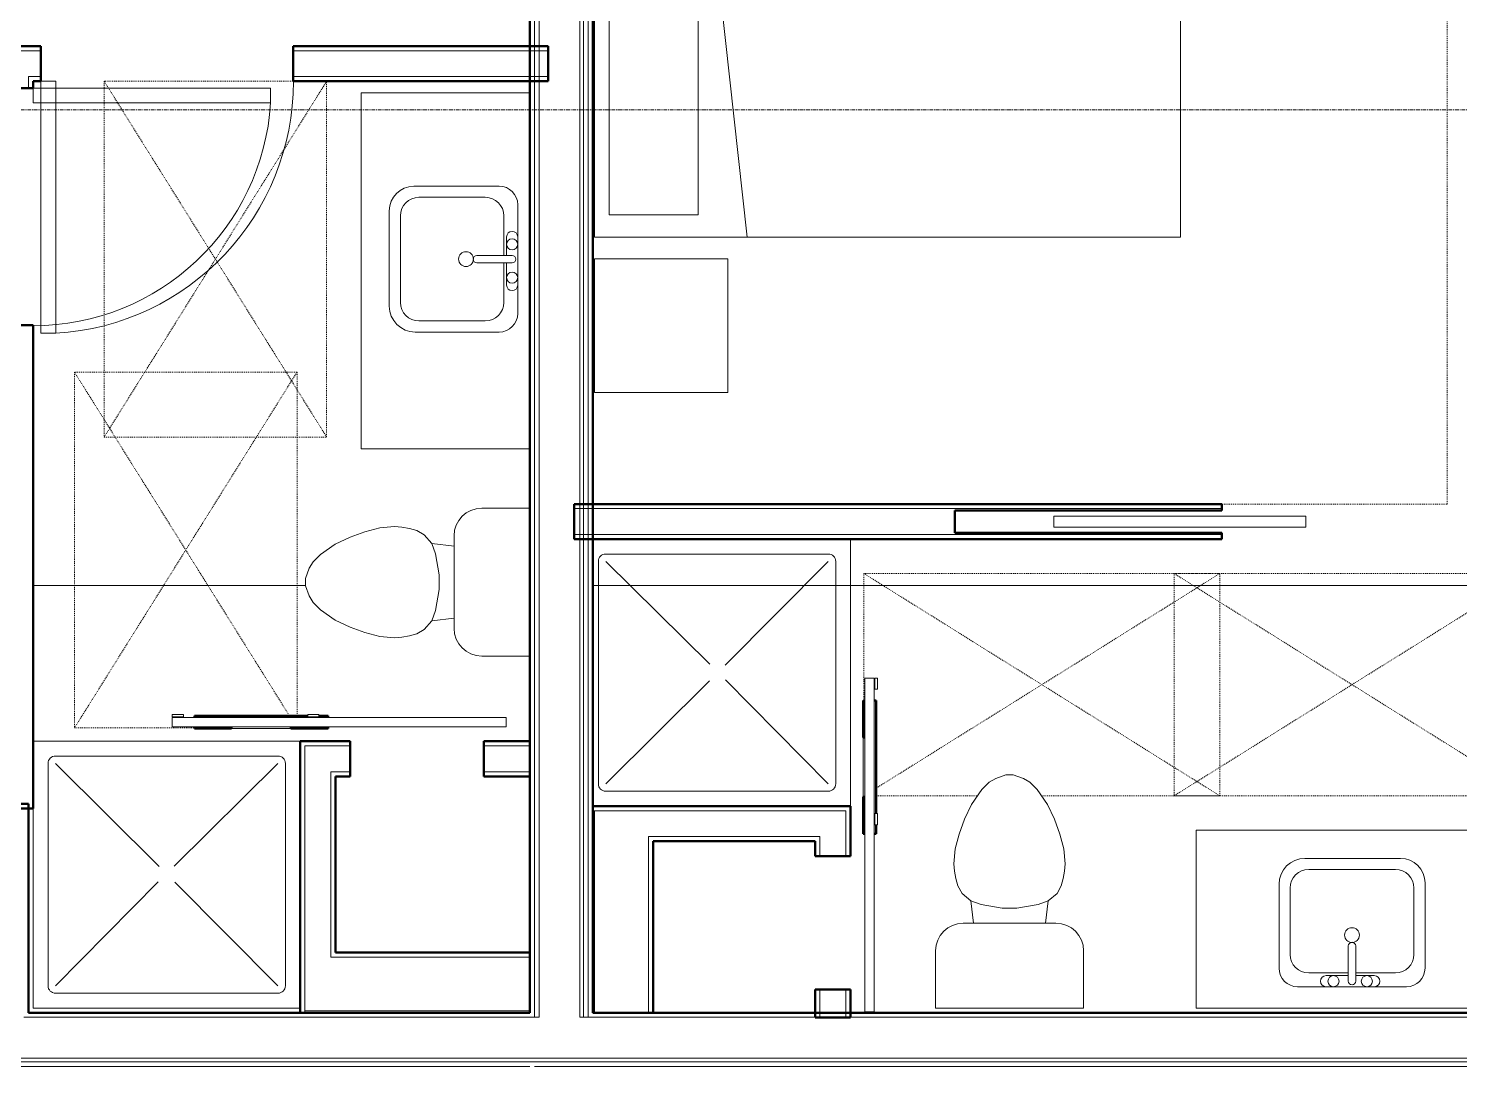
# Model space of a CAD drawing. Header units: inches. Extents: x -4217 to -1814, y 9706 to 12425.
# Drawn here: x -3410.5 to -3217.6, y 11718.1 to 11858.1 of the extents above; entities that cross this region are included whole.
import ezdxf

# ---------------------------------------------------------------- set-up
doc = ezdxf.new("R2010")
doc.units = ezdxf.units.IN
doc.header["$MEASUREMENT"] = 0
doc.linetypes.add('Dash', pattern=[0.25, 0.125, -0.125])
doc.linetypes.add('Grid Line 1_2_', pattern=[0.875, 0.5, -0.125, 0.125, -0.125])
for name, color, linetype, lineweight in [('A-DOOR-1', 7, 'Continuous', 9), ('A-DOOR-2', 50, 'Continuous', 20), ('A-DOOR-4', 10, 'Continuous', 13), ('A-DOOR-5', 250, 'Continuous', 50), ('A-FLOR-1', 10, 'Continuous', 13), ('A-GENM-HDLN-1', 7, 'Dash', 9), ('A-WALL', 113, 'Continuous', 13), ('A-WALL-3', 250, 'Continuous', 50), ('A-WALL-4', 10, 'Continuous', 13), ('I-FURN-1', 7, 'Continuous', 9), ('I-FURN-HDLN-1', 7, 'Dash', 9), ('I-WALL-3', 2, 'Continuous', 50), ('P-SANR-FIXT-2', 7, 'Continuous', 9), ('Q-CASE-3', 7, 'Continuous', 9), ('S-GRID-1', 1, 'Grid Line 1_2_', 9)]:
    doc.layers.add(name, color=color, linetype=linetype, lineweight=lineweight)

msp = doc.modelspace()

# ---------------------------------------------------------------- linework, layer by layer
at = {"layer": 'A-DOOR-1'}
for centre, radius, start, end in [((-3408.89874, 11851.0394), 34.06659, 273.365687, 0), ((-3409.92374, 11850.12194), 32.06659, 270, 356.4241295)]:
    msp.add_arc(centre, radius, start, end, dxfattribs=at)
at = {"layer": 'A-DOOR-2'}
for p, q in [((-3409.92374, 11850.12194), (-3377.91957, 11850.12194)), ((-3409.92374, 11850.12194), (-3409.92374, 11848.12194)), ((-3408.89874, 11851.0394), (-3408.89874, 11817.03156)), ((-3408.89874, 11851.0394), (-3406.89874, 11851.0394)), ((-3406.89874, 11851.0394), (-3406.89874, 11817.03156)), ((-3377.91957, 11850.12194), (-3377.91957, 11848.12194)), ((-3409.92374, 11848.12194), (-3377.91957, 11848.12194)), ((-3408.89874, 11817.03156), (-3406.89874, 11817.03156)), ((-3272.31354, 11790.8707), (-3272.31354, 11792.3707)), ((-3272.31354, 11792.3707), (-3238.31354, 11792.3707)), ((-3238.31354, 11792.3707), (-3238.31354, 11790.8707)), ((-3238.31354, 11790.8707), (-3272.31354, 11790.8707))]:
    msp.add_line(p, q, dxfattribs=at)
at = {"layer": 'A-DOOR-4'}
for p, q in [((-3297.77581, 11770.4957), (-3297.77581, 11725.4957)), ((-3297.77581, 11770.4957), (-3297.15081, 11770.4957)), ((-3297.15081, 11770.4957), (-3296.52581, 11770.4957)), ((-3296.52581, 11725.4957), (-3296.52581, 11770.4957)), ((-3296.09874, 11770.4957), (-3296.42433, 11770.4957)), ((-3296.42433, 11770.4957), (-3296.42433, 11768.9957)), ((-3296.09874, 11770.4957), (-3296.09874, 11768.9957)), ((-3296.42433, 11768.9957), (-3296.09874, 11768.9957)), ((-3391.17374, 11765.6144), (-3389.67374, 11765.6144)), ((-3391.17374, 11765.6144), (-3391.17374, 11765.2888)), ((-3391.17374, 11765.2888), (-3389.67374, 11765.2888)), ((-3346.17374, 11765.18732), (-3391.17374, 11765.18732)), ((-3391.17374, 11764.56232), (-3391.17374, 11765.18732)), ((-3389.67374, 11765.2888), (-3389.67374, 11765.6144)), ((-3372.90771, 11765.6144), (-3371.40771, 11765.6144)), ((-3372.90771, 11765.2888), (-3372.90771, 11765.6144)), ((-3372.90771, 11765.2888), (-3371.40771, 11765.2888)), ((-3371.40771, 11765.6144), (-3371.40771, 11765.2888)), ((-3346.17374, 11765.18732), (-3346.17374, 11764.56232)), ((-3391.17374, 11763.93732), (-3391.17374, 11764.56232)), ((-3391.17374, 11763.93732), (-3346.17374, 11763.93732)), ((-3383.17374, 11763.68732), (-3375.17374, 11763.68732)), ((-3346.17374, 11764.56232), (-3346.17374, 11763.93732)), ((-3298.02581, 11762.4957), (-3298.02581, 11754.4957)), ((-3296.42433, 11752.22967), (-3296.09874, 11752.22967)), ((-3296.42433, 11752.22967), (-3296.42433, 11750.72967)), ((-3296.09874, 11752.22967), (-3296.09874, 11750.72967)), ((-3296.09874, 11750.72967), (-3296.42433, 11750.72967)), ((-3297.15081, 11725.4957), (-3297.77581, 11725.4957)), ((-3296.52581, 11725.4957), (-3297.15081, 11725.4957))]:
    msp.add_line(p, q, dxfattribs=at)
at = {"layer": 'A-DOOR-5'}
for p, q in [((-3298.02581, 11767.4957), (-3297.77439, 11767.4957)), ((-3298.02581, 11762.4957), (-3298.02581, 11767.4957)), ((-3296.52581, 11767.4957), (-3296.27581, 11767.4957)), ((-3296.27581, 11767.4957), (-3296.27581, 11752.22967)), ((-3388.17374, 11765.43732), (-3372.90771, 11765.43732)), ((-3388.17374, 11765.18732), (-3388.17374, 11765.43732)), ((-3371.40771, 11765.43732), (-3370.17374, 11765.43732)), ((-3370.17374, 11765.43732), (-3370.17374, 11765.18732)), ((-3388.17374, 11763.68732), (-3388.17374, 11763.93874)), ((-3383.17374, 11763.68732), (-3388.17374, 11763.68732)), ((-3383.17374, 11763.94111), (-3383.17374, 11763.68732)), ((-3375.17374, 11763.68732), (-3375.17374, 11763.94489)), ((-3370.17374, 11763.68732), (-3375.17374, 11763.68732)), ((-3370.17374, 11763.93732), (-3370.17374, 11763.68732)), ((-3297.77203, 11762.4957), (-3298.02581, 11762.4957)), ((-3298.02581, 11754.4957), (-3297.76824, 11754.4957)), ((-3298.02581, 11749.4957), (-3298.02581, 11754.4957)), ((-3297.77581, 11749.4957), (-3298.02581, 11749.4957)), ((-3296.27581, 11749.4957), (-3296.52581, 11749.4957)), ((-3296.27581, 11750.72967), (-3296.27581, 11749.4957))]:
    msp.add_line(p, q, dxfattribs=at)
at = {"layer": 'A-FLOR-1'}
for p, q in [((-3409.92374, 11782.9894), (-3373.19996, 11782.9894)), ((-3373.19996, 11782.9894), (-3409.92374, 11782.9894)), ((-3334.47374, 11782.9894), (-3209.12374, 11782.9894)), ((-3209.12374, 11782.9894), (-3334.47374, 11782.9894))]:
    msp.add_line(p, q, dxfattribs=at)
at = {"layer": 'A-GENM-HDLN-1'}
for p, q in [((-3400.35963, 11851.0394), (-3370.35963, 11803.0394)), ((-3370.35963, 11851.0394), (-3400.35963, 11803.0394)), ((-3400.35963, 11851.0394), (-3400.35963, 11803.0394)), ((-3374.89874, 11851.0394), (-3400.35963, 11851.0394)), ((-3370.35963, 11803.0394), (-3370.35963, 11851.0394)), ((-3404.35963, 11811.7894), (-3375.38958, 11765.43732)), ((-3374.35963, 11811.7894), (-3404.35963, 11763.7894)), ((-3404.35963, 11811.7894), (-3404.35963, 11763.7894)), ((-3374.35963, 11811.7894), (-3404.35963, 11811.7894)), ((-3374.35963, 11765.43732), (-3374.35963, 11811.7894)), ((-3400.35963, 11803.0394), (-3370.35963, 11803.0394)), ((-3249.92374, 11754.6207), (-3297.92374, 11784.6207)), ((-3249.92374, 11784.6207), (-3297.92374, 11784.6207)), ((-3297.92374, 11784.6207), (-3297.92374, 11767.4957)), ((-3249.92374, 11784.6207), (-3296.27581, 11755.65065)), ((-3209.12374, 11755.26132), (-3256.09874, 11784.6207)), ((-3209.12374, 11784.6207), (-3256.09874, 11784.6207)), ((-3256.09874, 11784.6207), (-3256.09874, 11754.6207)), ((-3209.12374, 11783.98007), (-3256.09874, 11754.6207)), ((-3249.92374, 11754.6207), (-3249.92374, 11784.6207)), ((-3404.35963, 11763.7894), (-3388.17374, 11763.7894)), ((-3296.27581, 11754.6207), (-3282.59853, 11754.6207)), ((-3273.9531, 11754.6207), (-3249.92374, 11754.6207)), ((-3256.09874, 11754.6207), (-3209.12374, 11754.6207))]:
    msp.add_line(p, q, dxfattribs=at)
at = {"layer": 'A-WALL'}
for p, q in [((-3342.34874, 11724.7394), (-3342.34874, 12110.3394)), ((-3341.72374, 11724.7394), (-3341.72374, 12110.3394)), ((-3336.22374, 11724.7394), (-3336.22374, 12110.3394)), ((-3335.72374, 11724.7394), (-3335.72374, 11919.4332)), ((-3335.09874, 11724.7394), (-3335.09874, 11919.4332)), ((-3341.72374, 11724.7394), (-3411.17374, 11724.7394)), ((-3336.22374, 11724.7394), (-3207.87374, 11724.7394)), ((-3417.17374, 11718.7394), (-3201.87374, 11718.7394)), ((-3416.67374, 11719.2394), (-3202.37374, 11719.2394)), ((-3342.97374, 11718.1144), (-3417.79874, 11718.1144)), ((-3342.34874, 11718.1144), (-3201.24874, 11718.1144))]:
    msp.add_line(p, q, dxfattribs=at)
at = {"layer": 'A-WALL-3'}
for p, q in [((-3408.89874, 11855.7894), (-3468.1884, 11855.7894)), ((-3408.89874, 11851.0394), (-3408.89874, 11855.7894)), ((-3340.47374, 11855.7894), (-3374.89874, 11855.7894)), ((-3374.89874, 11855.7894), (-3374.89874, 11851.0394)), ((-3340.47374, 11851.0394), (-3340.47374, 11855.7894)), ((-3414.67374, 11850.12194), (-3409.92374, 11850.12194)), ((-3409.92374, 11851.0394), (-3408.89874, 11851.0394)), ((-3409.92374, 11850.12194), (-3409.92374, 11851.0394)), ((-3374.89874, 11851.0394), (-3340.47374, 11851.0394)), ((-3409.92374, 11818.12194), (-3414.67374, 11818.12194)), ((-3409.92374, 11752.9144), (-3409.92374, 11818.12194)), ((-3249.64687, 11793.9957), (-3336.97374, 11793.9957)), ((-3336.97374, 11793.9957), (-3336.97374, 11789.2457)), ((-3249.64687, 11793.1207), (-3249.64687, 11793.9957)), ((-3285.64687, 11790.1207), (-3285.64687, 11793.1207)), ((-3285.64687, 11793.1207), (-3249.64687, 11793.1207)), ((-3249.64687, 11790.1207), (-3285.64687, 11790.1207)), ((-3249.64687, 11789.2457), (-3249.64687, 11790.1207)), ((-3336.97374, 11789.2457), (-3249.64687, 11789.2457)), ((-3373.29874, 11761.9894), (-3373.92374, 11761.9894)), ((-3373.92374, 11761.9894), (-3373.92374, 11725.3644)), ((-3369.17374, 11761.9894), (-3373.29874, 11761.9894)), ((-3367.17374, 11761.9894), (-3369.17374, 11761.9894)), ((-3367.17374, 11757.2394), (-3367.17374, 11761.9894)), ((-3342.97374, 11761.9894), (-3349.17374, 11761.9894)), ((-3349.17374, 11761.9894), (-3349.17374, 11757.2394)), ((-3342.97374, 11757.2394), (-3342.97374, 11761.9894)), ((-3369.17374, 11733.4894), (-3369.17374, 11757.2394)), ((-3369.17374, 11757.2394), (-3367.17374, 11757.2394)), ((-3349.17374, 11757.2394), (-3342.97374, 11757.2394)), ((-3304.47374, 11753.2457), (-3334.47374, 11753.2457)), ((-3334.47374, 11753.2457), (-3334.47374, 11752.6207)), ((-3300.34874, 11753.2457), (-3304.47374, 11753.2457)), ((-3299.72374, 11753.2457), (-3300.34874, 11753.2457)), ((-3299.72374, 11746.4957), (-3299.72374, 11753.2457)), ((-3414.67374, 11752.9144), (-3409.92374, 11752.9144)), ((-3334.47374, 11752.6207), (-3334.47374, 11748.4957)), ((-3334.47374, 11748.4957), (-3334.47374, 11725.35981)), ((-3326.34874, 11748.4957), (-3304.47374, 11748.4957)), ((-3326.34874, 11725.35981), (-3326.34874, 11748.4957)), ((-3304.47374, 11748.4957), (-3304.47374, 11746.4957)), ((-3304.47374, 11746.4957), (-3299.72374, 11746.4957)), ((-3342.97374, 11733.4894), (-3369.17374, 11733.4894)), ((-3342.97374, 11725.3644), (-3342.97374, 11733.4894)), ((-3299.72374, 11728.4957), (-3304.47374, 11728.4957)), ((-3304.47374, 11728.4957), (-3304.47374, 11724.73481)), ((-3299.72374, 11724.73481), (-3299.72374, 11728.4957)), ((-3373.92374, 11725.3644), (-3373.29874, 11725.3644)), ((-3373.29874, 11725.3644), (-3369.17374, 11725.3644)), ((-3369.17374, 11725.3644), (-3342.97374, 11725.3644)), ((-3334.47374, 11725.35981), (-3326.34874, 11725.35981)), ((-3304.47374, 11724.73481), (-3299.72374, 11724.73481))]:
    msp.add_line(p, q, dxfattribs=at)
at = {"layer": 'A-WALL-4'}
for p, q in [((-3467.5634, 11855.1644), (-3408.89874, 11855.1644)), ((-3374.89874, 11855.1644), (-3340.47374, 11855.1644)), ((-3410.54874, 11851.6644), (-3408.89874, 11851.6644)), ((-3410.54874, 11851.0394), (-3410.54874, 11851.6644)), ((-3374.89874, 11851.6644), (-3340.47374, 11851.6644)), ((-3410.54874, 11850.12194), (-3410.54874, 11851.0394)), ((-3336.97374, 11793.3707), (-3249.64687, 11793.3707)), ((-3336.97374, 11789.8707), (-3249.64687, 11789.8707)), ((-3373.29874, 11761.3644), (-3373.29874, 11725.6144)), ((-3373.29874, 11761.3644), (-3369.79874, 11761.3644)), ((-3369.79874, 11761.3644), (-3369.17374, 11761.3644)), ((-3369.17374, 11761.3644), (-3367.17374, 11761.3644)), ((-3349.17374, 11761.3644), (-3342.97374, 11761.3644)), ((-3369.17374, 11757.8644), (-3369.79874, 11757.8644)), ((-3369.79874, 11757.8644), (-3369.79874, 11732.8644)), ((-3369.79874, 11757.8644), (-3369.17374, 11757.8644)), ((-3369.17374, 11757.8644), (-3367.17374, 11757.8644)), ((-3349.17374, 11757.8644), (-3342.97374, 11757.8644)), ((-3334.22374, 11752.6207), (-3334.47374, 11752.6207)), ((-3334.47374, 11752.6207), (-3334.22374, 11752.6207)), ((-3304.47374, 11752.6207), (-3334.22374, 11752.6207)), ((-3334.22374, 11749.1207), (-3334.22374, 11752.6207)), ((-3304.47374, 11752.6207), (-3303.84874, 11752.6207)), ((-3303.84874, 11752.6207), (-3300.34874, 11752.6207)), ((-3300.34874, 11752.6207), (-3300.34874, 11746.4957)), ((-3334.22374, 11748.4957), (-3334.22374, 11749.1207)), ((-3334.22374, 11725.35981), (-3334.22374, 11748.4957)), ((-3304.47374, 11749.1207), (-3326.97374, 11749.1207)), ((-3326.97374, 11748.4957), (-3326.97374, 11749.1207)), ((-3326.97374, 11725.35981), (-3326.97374, 11748.4957)), ((-3304.47374, 11749.1207), (-3303.84874, 11749.1207)), ((-3303.84874, 11749.1207), (-3303.84874, 11746.4957)), ((-3369.17374, 11732.8644), (-3369.79874, 11732.8644)), ((-3342.97374, 11732.8644), (-3369.17374, 11732.8644)), ((-3303.84874, 11728.4957), (-3303.84874, 11724.73481)), ((-3300.34874, 11728.4957), (-3300.34874, 11724.73481)), ((-3373.29874, 11725.6144), (-3373.29874, 11725.3644)), ((-3369.79874, 11725.6144), (-3373.29874, 11725.6144)), ((-3373.29874, 11725.3644), (-3373.29874, 11725.6144)), ((-3369.17374, 11725.6144), (-3369.79874, 11725.6144)), ((-3342.97374, 11725.6144), (-3369.17374, 11725.6144))]:
    msp.add_line(p, q, dxfattribs=at)
at = {"layer": 'I-FURN-1'}
for p, q in [((-3334.24899, 11889.9957), (-3334.24899, 11829.9957)), ((-3320.24899, 11889.9957), (-3313.66937, 11829.9957)), ((-3255.24899, 11829.9957), (-3255.24899, 11889.9957)), ((-3332.24899, 11832.9957), (-3332.24899, 11886.9957)), ((-3320.24899, 11832.9957), (-3320.24899, 11886.9957)), ((-3332.24899, 11832.9957), (-3320.24899, 11832.9957)), ((-3334.24899, 11829.9957), (-3255.24899, 11829.9957)), ((-3334.24899, 11827.06386), (-3334.24899, 11809.06386)), ((-3316.24899, 11827.06386), (-3334.24899, 11827.06386)), ((-3316.24899, 11809.06386), (-3316.24899, 11827.06386)), ((-3334.24899, 11809.06386), (-3316.24899, 11809.06386))]:
    msp.add_line(p, q, dxfattribs=at)
at = {"layer": 'I-FURN-HDLN-1'}
for p, q in [((-3219.24899, 11793.9957), (-3219.24899, 11913.9957)), ((-3249.64687, 11793.9957), (-3219.24899, 11793.9957))]:
    msp.add_line(p, q, dxfattribs=at)
at = {"layer": 'I-WALL-3'}
for p, q in [((-3342.97374, 12110.3394), (-3342.97374, 11725.3644)), ((-3334.47374, 11725.3644), (-3334.47374, 11919.4332)), ((-3410.54874, 11753.5644), (-3455.52374, 11753.5644)), ((-3410.54874, 11725.3644), (-3410.54874, 11753.5644)), ((-3342.97374, 11725.3644), (-3410.54874, 11725.3644)), ((-3208.49874, 11725.3644), (-3334.47374, 11725.3644))]:
    msp.add_line(p, q, dxfattribs=at)
at = {"layer": 'P-SANR-FIXT-2'}
for p, q in [((-3358.6007, 11836.88192), (-3347.09874, 11836.88192)), ((-3358.6007, 11836.88192), (-3347.09874, 11836.88192)), ((-3357.92157, 11835.38192), (-3348.97374, 11835.38192)), ((-3344.59874, 11834.38192), (-3344.59874, 11819.69688)), ((-3344.59874, 11834.38192), (-3344.59874, 11819.69688)), ((-3361.92157, 11820.69688), (-3361.92157, 11833.56105)), ((-3361.92157, 11820.69688), (-3361.92157, 11833.56105)), ((-3360.42157, 11821.19688), (-3360.42157, 11832.88192)), ((-3346.47374, 11832.88192), (-3346.47374, 11827.5394)), ((-3346.09874, 11827.5394), (-3346.09874, 11830.0394)), ((-3344.59874, 11830.0394), (-3344.59874, 11823.5394)), ((-3345.36254, 11827.5394), (-3350.10089, 11827.5394)), ((-3345.36254, 11826.5394), (-3350.10089, 11826.5394)), ((-3346.47374, 11826.5394), (-3346.47374, 11821.19688)), ((-3346.09874, 11823.5394), (-3346.09874, 11826.5394)), ((-3348.97374, 11818.69688), (-3357.92157, 11818.69688)), ((-3347.09874, 11817.19688), (-3358.42157, 11817.19688)), ((-3347.09874, 11817.19688), (-3358.42157, 11817.19688)), ((-3349.44996, 11793.43671), (-3342.97374, 11793.43671)), ((-3365.19996, 11790.24824), (-3367.19996, 11789.5203)), ((-3363.19235, 11790.78618), (-3365.19996, 11790.24824)), ((-3361.19996, 11790.96049), (-3363.19235, 11790.78618)), ((-3360.20376, 11790.87333), (-3361.19996, 11790.96049)), ((-3359.19996, 11790.69633), (-3360.20376, 11790.87333)), ((-3358.19996, 11790.42839), (-3359.19996, 11790.69633)), ((-3357.19996, 11789.86162), (-3358.19996, 11790.42839)), ((-3356.19996, 11788.66987), (-3357.19996, 11789.86162)), ((-3353.17618, 11777.21049), (-3353.17618, 11789.71049)), ((-3369.19996, 11788.58768), (-3371.19996, 11787.20025)), ((-3367.19996, 11789.5203), (-3369.19996, 11788.58768)), ((-3355.69996, 11787.29613), (-3356.19996, 11788.66987)), ((-3353.17618, 11788.32215), (-3356.19996, 11788.66987)), ((-3299.72374, 11789.2457), (-3299.72374, 11753.2457)), ((-3372.19996, 11786.20025), (-3372.69996, 11785.33423)), ((-3371.19996, 11787.20025), (-3372.19996, 11786.20025)), ((-3355.19996, 11784.46049), (-3355.69996, 11787.29613)), ((-3333.72374, 11786.2457), (-3333.72374, 11756.2457)), ((-3302.72374, 11787.2457), (-3332.72374, 11787.2457)), ((-3318.69555, 11772.38831), (-3332.72374, 11786.2457)), ((-3316.60812, 11772.2484), (-3302.72374, 11786.2457)), ((-3301.72374, 11756.2457), (-3301.72374, 11786.2457)), ((-3372.69996, 11785.33423), (-3373.19996, 11783.96049)), ((-3373.19996, 11783.96049), (-3373.19996, 11782.96049)), ((-3355.19996, 11782.46049), (-3355.19996, 11784.46049)), ((-3373.19996, 11782.96049), (-3372.69996, 11781.58675)), ((-3355.69996, 11779.62485), (-3355.19996, 11782.46049)), ((-3372.69996, 11781.58675), (-3372.19996, 11780.72072)), ((-3372.19996, 11780.72072), (-3371.19996, 11779.72072)), ((-3371.19996, 11779.72072), (-3369.19996, 11778.33329)), ((-3369.19996, 11778.33329), (-3367.19996, 11777.40068)), ((-3357.19996, 11777.05935), (-3356.19996, 11778.25111)), ((-3356.19996, 11778.25111), (-3355.69996, 11779.62485)), ((-3353.17618, 11778.59883), (-3356.19996, 11778.25111)), ((-3367.19996, 11777.40068), (-3365.19996, 11776.67274)), ((-3365.19996, 11776.67274), (-3363.19235, 11776.1348)), ((-3360.20376, 11776.04764), (-3359.19996, 11776.22464)), ((-3359.19996, 11776.22464), (-3358.19996, 11776.49259)), ((-3358.19996, 11776.49259), (-3357.19996, 11777.05935)), ((-3363.19235, 11776.1348), (-3361.19996, 11775.96049)), ((-3361.19996, 11775.96049), (-3360.20376, 11776.04764)), ((-3342.97374, 11773.48427), (-3349.44996, 11773.48427)), ((-3318.73425, 11770.13716), (-3332.72374, 11756.2457)), ((-3316.59152, 11770.26178), (-3302.72374, 11756.2457)), ((-3409.92374, 11761.9894), (-3373.92374, 11761.9894)), ((-3407.92374, 11758.9894), (-3407.92374, 11728.9894)), ((-3376.92374, 11759.9894), (-3406.92374, 11759.9894)), ((-3392.92644, 11745.10501), (-3406.92374, 11758.9894)), ((-3390.93982, 11745.12161), (-3376.92374, 11758.9894)), ((-3375.92374, 11728.9894), (-3375.92374, 11758.9894)), ((-3280.14955, 11756.96103), (-3281.01558, 11756.46103)), ((-3278.77581, 11757.46103), (-3280.14955, 11756.96103)), ((-3277.77581, 11757.46103), (-3278.77581, 11757.46103)), ((-3276.40207, 11756.96103), (-3277.77581, 11757.46103)), ((-3275.53605, 11756.46103), (-3276.40207, 11756.96103)), ((-3332.72374, 11755.2457), (-3302.72374, 11755.2457)), ((-3282.01558, 11755.46103), (-3283.40301, 11753.46103)), ((-3281.01558, 11756.46103), (-3282.01558, 11755.46103)), ((-3274.53605, 11755.46103), (-3275.53605, 11756.46103)), ((-3273.14862, 11753.46103), (-3274.53605, 11755.46103)), ((-3283.40301, 11753.46103), (-3284.33562, 11751.46103)), ((-3272.216, 11751.46103), (-3273.14862, 11753.46103)), ((-3409.92374, 11725.9894), (-3409.92374, 11752.9144)), ((-3284.33562, 11751.46103), (-3285.06356, 11749.46103)), ((-3271.48806, 11749.46103), (-3272.216, 11751.46103)), ((-3285.06356, 11749.46103), (-3285.6015, 11747.45342)), ((-3270.95012, 11747.45342), (-3271.48806, 11749.46103)), ((-3285.6015, 11747.45342), (-3285.77581, 11745.46103)), ((-3270.77581, 11745.46103), (-3270.95012, 11747.45342)), ((-3285.77581, 11745.46103), (-3285.68866, 11744.46483)), ((-3270.86297, 11744.46483), (-3270.77581, 11745.46103)), ((-3238.44126, 11746.18264), (-3225.57709, 11746.18264)), ((-3238.44126, 11746.18264), (-3225.57709, 11746.18264)), ((-3285.68866, 11744.46483), (-3285.51166, 11743.46103)), ((-3285.51166, 11743.46103), (-3285.24371, 11742.46103)), ((-3271.30791, 11742.46103), (-3271.03997, 11743.46103)), ((-3271.03997, 11743.46103), (-3270.86297, 11744.46483)), ((-3237.94126, 11744.68264), (-3226.25622, 11744.68264)), ((-3393.06635, 11743.01758), (-3406.92374, 11728.9894)), ((-3390.8152, 11742.97888), (-3376.92374, 11728.9894)), ((-3285.24371, 11742.46103), (-3284.67694, 11741.46103)), ((-3284.67694, 11741.46103), (-3283.48519, 11740.46103)), ((-3273.06643, 11740.46103), (-3271.87468, 11741.46103)), ((-3271.87468, 11741.46103), (-3271.30791, 11742.46103)), ((-3241.94126, 11731.35981), (-3241.94126, 11742.68264)), ((-3241.94126, 11731.35981), (-3241.94126, 11742.68264)), ((-3240.44126, 11733.23481), (-3240.44126, 11742.18264)), ((-3223.75622, 11742.18264), (-3223.75622, 11733.23481)), ((-3222.25622, 11742.86177), (-3222.25622, 11731.35981)), ((-3222.25622, 11742.86177), (-3222.25622, 11731.35981)), ((-3283.48519, 11740.46103), (-3282.11145, 11739.96103)), ((-3283.13747, 11737.43725), (-3283.48519, 11740.46103)), ((-3282.11145, 11739.96103), (-3279.27581, 11739.46103)), ((-3277.27581, 11739.46103), (-3274.44017, 11739.96103)), ((-3274.44017, 11739.96103), (-3273.06643, 11740.46103)), ((-3273.41415, 11737.43725), (-3273.06643, 11740.46103)), ((-3279.27581, 11739.46103), (-3277.27581, 11739.46103)), ((-3284.52581, 11737.43725), (-3272.02581, 11737.43725)), ((-3288.25203, 11725.98481), (-3288.25203, 11733.71103)), ((-3268.29959, 11733.71103), (-3268.29959, 11725.98481)), ((-3232.59874, 11729.62361), (-3232.59874, 11734.36196)), ((-3231.59874, 11729.62361), (-3231.59874, 11734.36196)), ((-3232.59874, 11730.73481), (-3237.94126, 11730.73481)), ((-3235.59874, 11730.35981), (-3232.59874, 11730.35981)), ((-3226.25622, 11730.73481), (-3231.59874, 11730.73481)), ((-3231.59874, 11730.35981), (-3229.09874, 11730.35981)), ((-3406.92374, 11727.9894), (-3376.92374, 11727.9894)), ((-3224.75622, 11728.85981), (-3239.44126, 11728.85981)), ((-3224.75622, 11728.85981), (-3239.44126, 11728.85981)), ((-3229.09874, 11728.85981), (-3235.59874, 11728.85981)), ((-3373.92374, 11725.9894), (-3409.92374, 11725.9894)), ((-3268.29959, 11725.98481), (-3288.25203, 11725.98481))]:
    msp.add_line(p, q, dxfattribs=at)
for centre, radius, start, end in [((-3358.6007, 11833.56105), 3.32087, 90, 180), ((-3358.6007, 11833.56105), 3.32087, 90, 180), ((-3347.09874, 11834.38192), 2.5, 360, 90), ((-3347.09874, 11834.38192), 2.5, 360, 90), ((-3357.92157, 11832.88192), 2.5, 90, 180), ((-3348.97374, 11832.88192), 2.5, 360, 90), ((-3345.34874, 11830.0394), 0.75, 0, 180), ((-3345.34874, 11829.0394), 0.75, 90, 270), ((-3345.34874, 11829.0394), 0.75, 270, 90), ((-3351.56608, 11827.0394), 1, 90, 270), ((-3351.56608, 11827.0394), 1, 270, 90), ((-3350.10089, 11827.0394), 0.5, 90, 270), ((-3345.36254, 11827.0394), 0.5, 270, 90), ((-3345.34874, 11824.5394), 0.75, 90, 270), ((-3345.34874, 11824.5394), 0.75, 270, 90), ((-3345.34874, 11823.5394), 0.75, 180, 360), ((-3358.42157, 11820.69688), 3.5, 180, 270), ((-3358.42157, 11820.69688), 3.5, 180, 270), ((-3357.92157, 11821.19688), 2.5, 180, 270), ((-3348.97374, 11821.19688), 2.5, 270, 360), ((-3347.09874, 11819.69688), 2.5, 270, 360), ((-3347.09874, 11819.69688), 2.5, 270, 360), ((-3349.44996, 11789.71049), 3.72622, 90, 180), ((-3332.72374, 11786.2457), 1, 90, 180), ((-3302.72374, 11786.2457), 1, 0, 90), ((-3349.44996, 11777.21049), 3.72622, 180, 270), ((-3406.92374, 11758.9894), 1, 90, 180), ((-3376.92374, 11758.9894), 1, 0, 90), ((-3332.72374, 11756.2457), 1, 180, 270), ((-3302.72374, 11756.2457), 1, 270, 0), ((-3238.44126, 11742.68264), 3.5, 90, 180), ((-3238.44126, 11742.68264), 3.5, 90, 180), ((-3225.57709, 11742.86177), 3.32087, 0, 90), ((-3225.57709, 11742.86177), 3.32087, 0, 90), ((-3237.94126, 11742.18264), 2.5, 90, 180), ((-3226.25622, 11742.18264), 2.5, 0, 90), ((-3284.52581, 11733.71103), 3.72622, 90, 180), ((-3272.02581, 11733.71103), 3.72622, 0, 90), ((-3232.09874, 11735.82714), 1, 0, 180), ((-3232.09874, 11735.82714), 1, 180, 0), ((-3232.09874, 11734.36196), 0.5, 0, 180), ((-3237.94126, 11733.23481), 2.5, 180, 270), ((-3226.25622, 11733.23481), 2.5, 270, 0), ((-3239.44126, 11731.35981), 2.5, 180, 270), ((-3239.44126, 11731.35981), 2.5, 180, 270), ((-3235.59874, 11729.60981), 0.75, 90, 270), ((-3234.59874, 11729.60981), 0.75, 0, 180), ((-3230.09874, 11729.60981), 0.75, 0, 180), ((-3229.09874, 11729.60981), 0.75, 270, 90), ((-3224.75622, 11731.35981), 2.5, 270, 0), ((-3224.75622, 11731.35981), 2.5, 270, 0), ((-3406.92374, 11728.9894), 1, 180, 270), ((-3376.92374, 11728.9894), 1, 270, 360), ((-3234.59874, 11729.60981), 0.75, 180, 0), ((-3232.09874, 11729.62361), 0.5, 180, 0), ((-3230.09874, 11729.60981), 0.75, 180, 0)]:
    msp.add_arc(centre, radius, start, end, dxfattribs=at)
at = {"layer": 'Q-CASE-3'}
for p, q in [((-3342.97374, 11849.46049), (-3365.72374, 11849.46049)), ((-3365.72374, 11849.46049), (-3365.72374, 11801.46049)), ((-3365.72374, 11801.46049), (-3342.97374, 11801.46049)), ((-3211.09874, 11749.98481), (-3253.09874, 11749.98481)), ((-3253.09874, 11749.98481), (-3253.09874, 11725.98481)), ((-3253.09874, 11725.98481), (-3211.09874, 11725.98481))]:
    msp.add_line(p, q, dxfattribs=at)
at = {"layer": 'S-GRID-1'}
msp.add_line((-1814.20638, 11847.1894), (-4168.71446, 11847.1894), dxfattribs=at)

doc.saveas('drawing.dxf')
